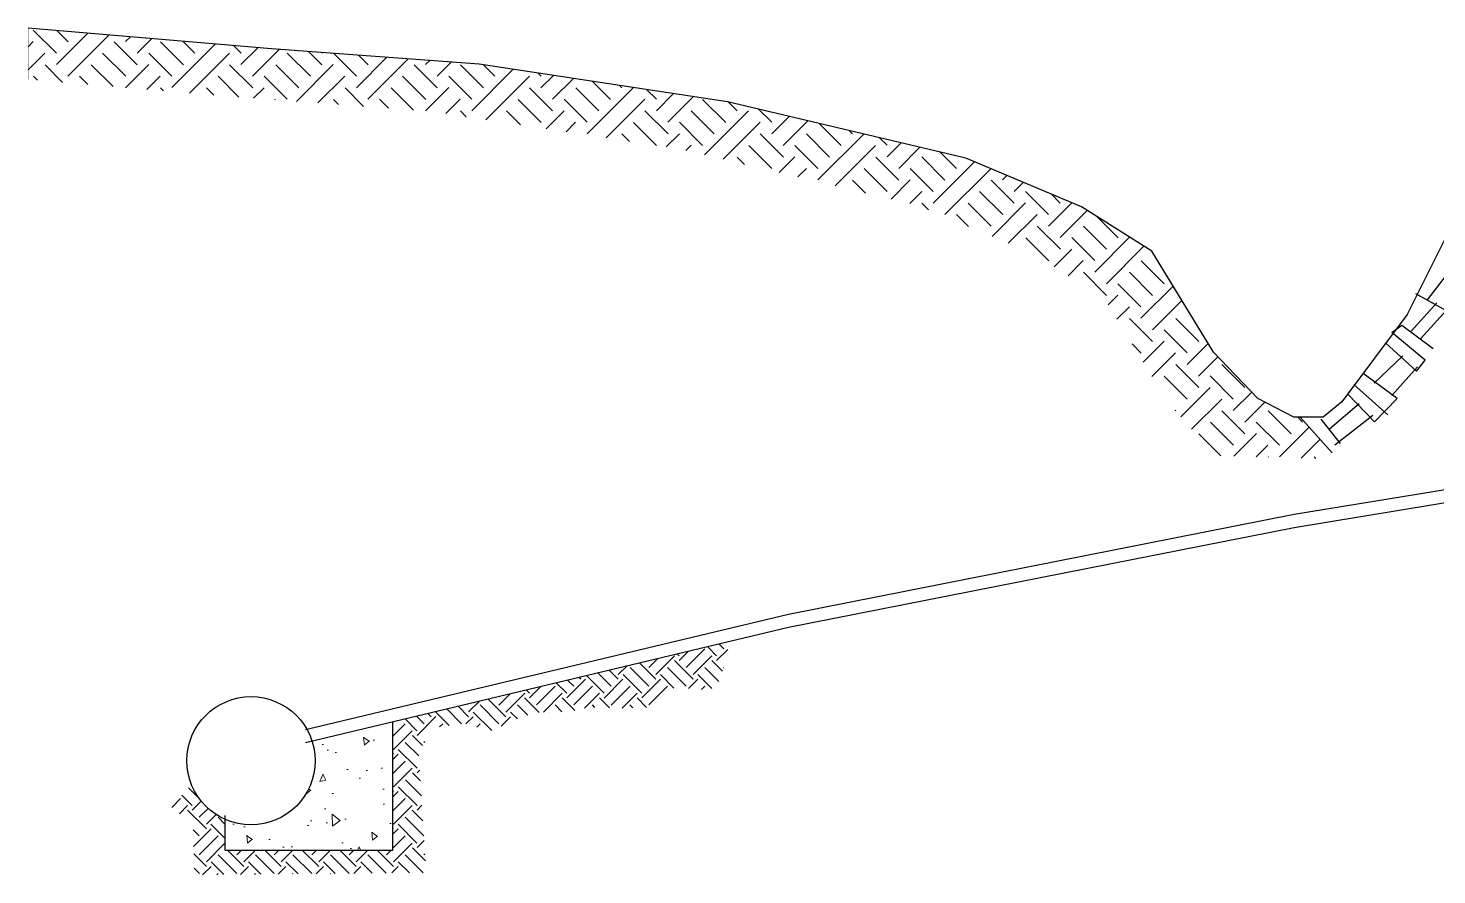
# Model space of a CAD drawing. Header units: millimetres. Extents: x 1147.5 to 1224.1, y 2097.1 to 2139.6.
# Drawn here: x 1205.002 to 1207.291, y 2118.203 to 2119.579 of the extents above; entities that cross this region are included whole.
import ezdxf

# ---------------------------------------------------------------- set-up
doc = ezdxf.new("R2010")
doc.units = ezdxf.units.MM
doc.layers.add('COTAS', color=251, linetype='Continuous', lineweight=13)
doc.layers.add('G-Principal', color=7, linetype='Continuous')

msp = doc.modelspace()

# ---------------------------------------------------------------- hatches: boundary and pattern name
h = msp.add_hatch()
h.set_pattern_fill('EARTH', color=256, scale=0.006777, angle=45, style=0)
h.set_pattern_definition([(45, (1140.537197, 2056.57348), (7e-18, 0.060859196), [0.04303395, -0.04303395]), (45, (1140.525786, 2056.58489), (7e-18, 0.060859196), [0.04303395, -0.04303395]), (45, (1140.514374, 2056.596302), (7e-18, 0.060859196), [0.04303395, -0.04303395]), (135, (1140.514374, 2056.60391), (-0.060859196, 7e-18), [0.04303395, -0.04303395]), (135, (1140.525786, 2056.61532), (-0.060859196, 7e-18), [0.04303395, -0.04303395]), (135, (1140.537197, 2056.62673), (-0.060859196, 7e-18), [0.04303395, -0.04303395])])
h.paths.add_polyline_path([(1205.6363, 2118.4031), (1205.6609, 2118.4418), (1205.7102, 2118.4488), (1205.7349, 2118.4418), (1205.7543, 2118.4365), (1205.7912, 2118.4541), (1205.8265, 2118.4664), (1205.8828, 2118.4682), (1205.9145, 2118.4752), (1205.9674, 2118.4734), (1206.0132, 2118.4752), (1206.0519, 2118.5069), (1206.103, 2118.5033), (1206.1188, 2118.5069), (1206.1259, 2118.5209), (1206.14, 2118.5632), (1206.1358, 2118.5808), (1205.5947, 2118.4514), (1205.5947, 2118.2429), (1205.3214, 2118.2429), (1205.3214, 2118.293, -0.196093), (1205.267, 2118.3499), (1205.2347, 2118.3116), (1205.2699, 2118.2852), (1205.2717, 2118.2025), (1205.6486, 2118.2061)])
at = {"layer": 'COTAS'}
h = msp.add_hatch(dxfattribs=at)
h.set_pattern_fill('AR-CONC', color=256, scale=0.0006777, angle=45, style=0)
h.set_pattern_definition([(95, (1140.5372, 2056.57348), (0.09494214, 0.07966593), [0.01291018, -0.14201204]), (40, (1140.5372, 2056.57348), (-0.10844412, 0.07466696), [0.01032815, -0.11360963]), (145.451, (1140.54511, 2056.58012), (-0.01350125, 0.15433278), [0.01097196, -0.1206916]), (91.1842, (1140.51285, 2056.59782), (0.15004972, 0.10975583), [0.01936528, -0.21301805]), (141.6356, (1140.52536, 2056.60697), (-0.00480228, 0.23233347), [0.01645794, -0.1810374]), (36.184, (1140.51285, 2056.59782), (-0.0048019, 0.23233344), [0.01549222, -0.17041444]), (66, (1140.53111, 2056.60391), (0.12166108, 0.02364852), [0.01291018, -0.14201203]), (11, (1140.53111, 2056.60391), (-0.0586481, 0.11787995), [0.01032815, -0.11360963]), (116.4514, (1140.54125, 2056.60588), (0.06301257, 0.14152847), [0.01097196, -0.1206916]), (82.5, (1140.537197, 2056.57348), (-0.039039226, 0.041999382), [0, -0.11223254, 0, -0.115330986, 0, -0.11403997]), (52.5, (1140.537197, 2056.57348), (-0.01598676, 0.08002756), [0, -0.065755876, 0, -0.109650505, 0, -0.04346429]), (12.5, (1140.510053, 2056.546337), (0.067721113, 0.062230613), [0, -0.04303395, 0, -0.134265924, 0, -0.17816055]), (2.5, (1140.49788, 2056.534165), (0.0587999, 0.083168966), [0, -0.055944135, 0, -0.089166344, 0, -0.12651981])])
h.paths.add_polyline_path([(1205.3214, 2118.293), (1205.3214, 2118.2429), (1205.5947, 2118.2429), (1205.5947, 2118.4514), (1205.4632, 2118.42, -0.648943)])
at = {"layer": 'G-Principal'}
h = msp.add_hatch(dxfattribs=at)
h.set_pattern_fill('FILL', color=256, scale=0.1875, style=0, pattern_type=2)
h.set_pattern_definition([(45, (1311.060157, 1862.75746), (0.0375, 0.1125), [0.106066017, -0.106066017]), (45, (1311.078907, 1862.73871), (0.0375, 0.1125), [0.106066017, -0.106066017]), (315, (1311.09766, 1862.73871), (0.1125, 0.0375), [0.05303301, -0.05303301]), (315, (1311.11641, 1862.75746), (0.1125, 0.0375), [0.05303301, -0.0530329]), (315, (1311.13516, 1862.77621), (0.1125, 0.0375), [0.05303301, -0.0530329]), (315, (1311.15391, 1862.79496), (0.1125, 0.0375), [0.05303301, -0.0530329])])
h.paths.add_polyline_path([(1206.1384, 2119.4597), (1205.7345, 2119.5209), (1205.3975, 2119.5459), (1205.0019, 2119.5793), (1205.0019, 2119.4959), (1205.3205, 2119.469), (1205.6575, 2119.4439), (1206.0614, 2119.3827), (1206.4486, 2119.2909), (1206.6365, 2119.2119), (1206.7507, 2119.1395), (1206.851, 2118.9754), (1206.9297, 2118.8842), (1207.0952, 2118.8796), (1207.1161, 2118.8945), (1207.069, 2118.9466), (1207.0589, 2118.9466), (1207.0004, 2118.9772), (1206.9279, 2119.0523), (1206.8277, 2119.2165), (1206.7135, 2119.2888), (1206.5256, 2119.3678)])

# ---------------------------------------------------------------- linework, layer by layer
for p, q in [((1205.3975, 2119.5459), (1205.0019, 2119.5793)), ((1205.7345, 2119.5209), (1205.3975, 2119.5459)), ((1206.1384, 2119.4597), (1205.7345, 2119.5209)), ((1206.5256, 2119.3678), (1206.1384, 2119.4597)), ((1206.7135, 2119.2888), (1206.5256, 2119.3678)), ((1207.3334, 2119.295), (1207.2427, 2119.1135)), ((1206.8277, 2119.2165), (1206.7135, 2119.2888)), ((1206.9279, 2119.0523), (1206.8277, 2119.2165)), ((1207.2761, 2119.1375), (1207.3105, 2119.1826)), ((1207.2909, 2119.1329), (1207.2494, 2119.0864)), ((1207.2565, 2119.1479), (1207.3217, 2119.1115)), ((1207.2427, 2119.1135), (1207.1368, 2118.9717)), ((1207.3074, 2119.1215), (1207.2644, 2119.0743)), ((1207.2179, 2119.0843), (1207.2343, 2119.0965)), ((1207.2343, 2119.0965), (1207.2852, 2119.0586)), ((1207.2079, 2119.0671), (1207.258, 2119.0214)), ((1207.2723, 2119.0393), (1207.2179, 2119.0843)), ((1207.0004, 2118.9772), (1206.9279, 2119.0523)), ((1207.2358, 2119.0464), (1207.1893, 2119.0021)), ((1207.258, 2119.0214), (1207.2723, 2119.0393)), ((1207.2263, 2118.9769), (1207.1712, 2119.0176)), ((1207.2594, 2119.0285), (1207.2179, 2118.9821)), ((1207.1562, 2118.9998), (1207.2113, 2118.9504)), ((1207.0589, 2118.9466), (1207.0004, 2118.9772)), ((1207.1368, 2118.9717), (1207.1062, 2118.9466)), ((1207.1462, 2118.984), (1207.1898, 2118.939)), ((1207.1898, 2118.939), (1207.2263, 2118.9769)), ((1207.1648, 2118.9683), (1207.1168, 2118.9275)), ((1207.187, 2118.9497), (1207.1254, 2118.9011)), ((1207.1062, 2118.9466), (1207.0589, 2118.9466)), ((1207.069, 2118.9466), (1207.1211, 2118.8889)), ((1207.1025, 2118.9433), (1207.134, 2118.9039)), ((1207.0593, 2118.7889), (1207.4641, 2118.8556)), ((1207.0593, 2118.7676), (1207.4641, 2118.8343)), ((1206.2372, 2118.6263), (1207.0593, 2118.7889)), ((1206.2372, 2118.6051), (1207.0593, 2118.7676)), ((1205.4527, 2118.4388), (1206.2372, 2118.6263)), ((1205.4527, 2118.4175), (1206.2372, 2118.6051)), ((1205.5947, 2118.2429), (1205.5947, 2118.4514)), ((1205.3214, 2118.2992), (1205.3214, 2118.2429)), ((1205.3214, 2118.2429), (1205.5947, 2118.2429))]:
    msp.add_line(p, q)
msp.add_circle((1205.364, 2118.3881), 0.1042)
at = {"layer": 'G-Principal', "const_width": 0.000105}
msp.add_lwpolyline([(1205.0019, 2119.5793), (1205.0019, 2119.4959)], dxfattribs=at)

doc.saveas('drawing.dxf')
